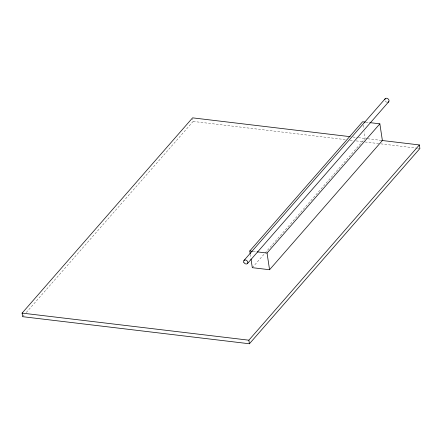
<?xml version="1.0" encoding="UTF-8"?>
<svg xmlns="http://www.w3.org/2000/svg" width="442" height="442" viewBox="0 0 442 442"><rect width="100%" height="100%" fill="white"/><g stroke="black" fill="none" stroke-linecap="round" stroke-linejoin="round"><path stroke-width="0.33" stroke-dasharray="2.21 1.66" d="M22.641 316.682L24.454 314.605M26.266 312.527L193.126 121.428L192.762 119.042M252.31 267.675L264.543 253.664M264.996 253.144L365.131 138.462L364.12 131.782M365.921 122.163L369.904 122.638M352.904 137.003L357.7 137.572M358.385 137.655L367.291 138.722M367.783 138.777L382.385 140.523M193.126 121.428L345.909 139.678M350.02 140.169L353.445 140.578M356.186 140.904L364.407 141.888M365.092 141.97L380.164 143.772M380.849 143.854L417.16 148.192M417.845 148.269L419.9 148.518M253.1 251.376L256.421 251.774M363.109 125.108L363.617 128.445M250.288 254.316L250.791 257.658M386.954 102.218A2.326 1.768 41.1 0 1 385.109 100.732"/><path stroke-width="0.66" d="M381.678 140.44L419.359 144.937L419.9 148.518L249.415 343.766L22.641 316.682L22.1 313.102L192.585 117.854L350.163 136.672M250.189 253.653L249.785 250.979L362.606 121.765L365.258 122.086M243.967 260.482L385.181 98.754M247.509 263.493L388.722 101.765M250.995 258.995L252.31 267.675L269.565 269.736L267.04 253.039L379.86 123.826L369.904 122.638M269.565 269.736L382.385 140.523L379.86 123.826M249.415 343.766L248.874 340.191L419.359 144.937M249.785 250.979L252.437 251.299M257.084 251.852L267.04 253.039M22.1 313.102L248.874 340.191M384.849 99.726A2.326 1.768 41.1 0 1 386.645 98.246A2.326 1.768 41.1 0 1 388.966 100.218A2.326 1.768 41.1 0 1 387.827 102.262M243.807 262.266A2.326 1.768 41.1 0 0 247.421 263.581A2.326 1.768 41.1 0 0 245.984 260.106A2.326 1.768 41.1 0 0 243.807 262.266"/></g></svg>
